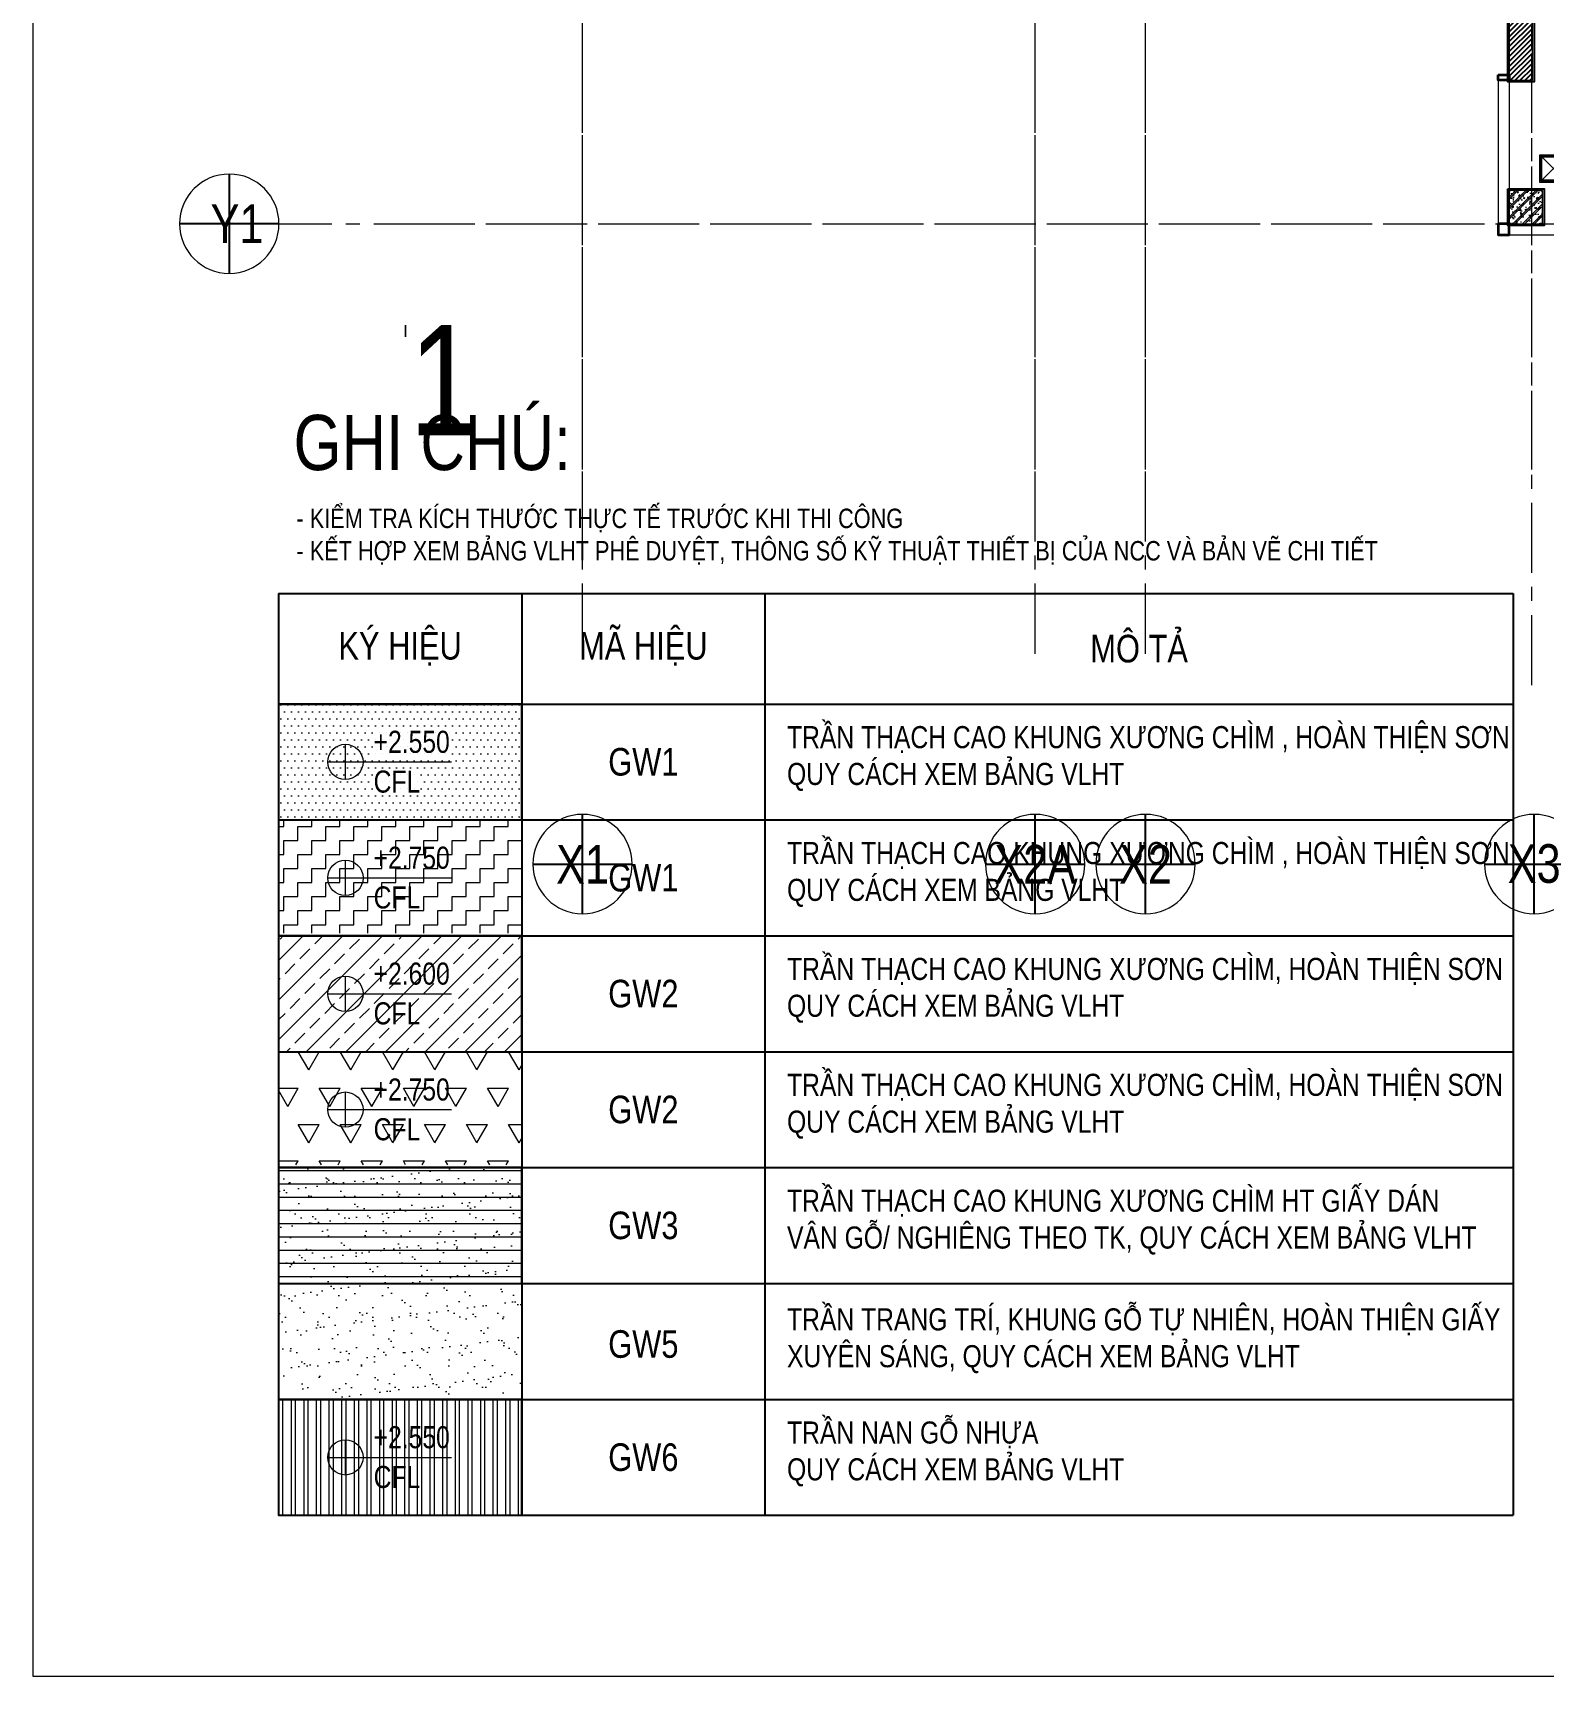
# Model space of a CAD drawing. Header units: millimetres. Extents: x -343543 to 400519, y -115663 to 104219.
# Drawn here: x -267833 to -254144, y -13156 to 1729 of the extents above; entities that cross this region are included whole.
import ezdxf
from ezdxf.enums import TextEntityAlignment as Align
from ezdxf.xclip import XClip

# ---------------------------------------------------------------- set-up
doc = ezdxf.new("R2010")
doc.units = ezdxf.units.MM
doc.header["$XCLIPFRAME"] = 0
doc.linetypes.add('XREF MAT BANG TUONG XAY$0$CENTER', pattern=[50.800000000000004, 31.75, -6.35, 6.35, -6.35])
doc.layers.get('0').update_dxf_attribs({"color": 231, "lineweight": 0})
doc.layers.get('DefPoints').update_dxf_attribs({"color": 191})
for name, color, linetype, lineweight in [('A-CLNG', 157, 'Continuous', 25), ('A-FLOR-PRTN', 161, 'Continuous', 9), ('A-PATT', 252, 'Continuous', 9), ('A-SYMBOLS', 10, 'Continuous', 13), ('fix lighting', 2, 'Continuous', 5), ('XREF MAT BANG TUONG XAY$0$00.xref_IKIGAI_Truc$0$A-SYMBOLS', 8, 'Continuous', 13), ('XREF MAT BANG TUONG XAY$0$01.Xref _MB T1$0$A-DOOR', 8, 'Continuous', 9), ('XREF MAT BANG TUONG XAY$0$01.Xref _MB T1$0$A-TEXT', 8, 'Continuous', 25), ('XREF MAT BANG TUONG XAY$0$01.Xref _MB T1$0$A-WALL', 8, 'Continuous', 35), ('XREF MAT BANG TUONG XAY$0$A-GRID', 8, 'XREF MAT BANG TUONG XAY$0$CENTER', 15), ('XREF MAT BANG TUONG XAY$0$A-WALL-INT', 8, 'Continuous', 9), ('XREF MAT BANG TUONG XAY$0$xref_IKIGAI_Cot$0$A-FNSH', 8, 'Continuous', 9), ('XREF MAT BANG TUONG XAY$0$xref_IKIGAI_Cot$0$A-PATT', 8, 'Continuous', 5)]:
    doc.layers.add(name, color=color, linetype=linetype, lineweight=lineweight)
for name, color, linetype in [('A-TEXT', 255, 'Continuous'), ('XREF MAT BANG TUONG XAY$0$A-FNSH', 8, 'Continuous'), ('XREF MAT BANG TUONG XAY$0$A-FURN', 8, 'Continuous'), ('XREF MAT BANG TUONG XAY$0$A-PATT', 8, 'Continuous')]:
    doc.layers.add(name, color=color, linetype=linetype)
doc.styles.add('VTK _ Arial_2.5 mm', font='arial.ttf', dxfattribs={"width": 0.8, "height": 2.5})
doc.styles.add('VTK_Arial', font='arial.ttf', dxfattribs={"width": 0.8})
doc.styles.add('XREF MAT BANG TUONG XAY$0$00.xref_IKIGAI_Truc$0$VTK_Arial_3.5 mm', font='arial.ttf', dxfattribs={"width": 0.8, "height": 3.5})
doc.styles.add('XREF MAT BANG TUONG XAY$0$xref_IKIGAI_Cot$0$Dce_Text', font='arial.ttf', dxfattribs={"width": 0.8})

# ---------------------------------------------------------------- blocks, each defined once
blk = doc.blocks.new('*U131')
at = {"color": 8}
blk.add_circle((0, 0), 4.5, dxfattribs=at)
at = {"layer": 'DefPoints', "color": 8}
for p, q in [((2.755455298081545e-16, 4.5), (-8.266365894244633e-16, -4.5)), ((-4.5, 5.51091059616309e-16), (4.5, -1.102182119232618e-15))]:
    blk.add_line(p, q, dxfattribs=at)
at = {"color": 8, "style": 'XREF MAT BANG TUONG XAY$0$00.xref_IKIGAI_Truc$0$VTK_Arial_3.5 mm', "width": 0.8}
blk.add_attdef('X12', text='', height=3.5, dxfattribs=at).set_placement((0, 0), align=Align.MIDDLE_CENTER)
blk = doc.blocks.new('XREF MAT BANG TUONG XAY$0$00.xref_IKIGAI_Truc')
at = {"layer": 'XREF MAT BANG TUONG XAY$0$A-GRID', "color": 8, "ltscale": 20}
for points in [[(0, -3895.000007497932), (0, 22924.43548412589)], [(5100, -3895.000007497932), (5100, 22924.43548412589)], [(8600.000000000018, -4179.127106253174), (8600.000000000018, 22924.4354841252)], [(4100, -3895.000007497932), (4100, 10635.40719643389)], [(-2907.525181142613, 0), (42750.0013740146, 0)]]:
    blk.add_lwpolyline(points, dxfattribs=at)
at = {"layer": 'XREF MAT BANG TUONG XAY$0$00.xref_IKIGAI_Truc$0$A-SYMBOLS', "color": 8}
ref = blk.add_blockref('*U131', (-3199.999999997381, 0), dxfattribs=dict(at, xscale=-100, yscale=100, zscale=100))
ref.add_attrib('X12', 'Y1', dxfattribs={"layer": '0', "height": 350, "style": 'XREF MAT BANG TUONG XAY$0$00.xref_IKIGAI_Truc$0$VTK_Arial_3.5 mm', "width": 0.8}).set_placement((-3129.331514322075, 5.684341886080801e-14), align=Align.MIDDLE_CENTER)
ref = blk.add_blockref('*U131', (0, -5800), dxfattribs=dict(at, xscale=-100, yscale=100, zscale=100, rotation=180))
ref.add_attrib('X12', 'X1', dxfattribs={"layer": '0', "height": 350, "style": 'XREF MAT BANG TUONG XAY$0$00.xref_IKIGAI_Truc$0$VTK_Arial_3.5 mm', "width": 0.8}).set_placement((-5.684341886080801e-14, -5801.432469304229), align=Align.MIDDLE_CENTER)
ref = blk.add_blockref('*U131', (4100, -5800), dxfattribs=dict(at, xscale=-100, yscale=100, zscale=100, rotation=180))
ref.add_attrib('X12', 'X2A', dxfattribs={"layer": '0', "height": 350, "style": 'XREF MAT BANG TUONG XAY$0$00.xref_IKIGAI_Truc$0$VTK_Arial_3.5 mm', "width": 0.8}).set_placement((4100, -5801.432469304229), align=Align.MIDDLE_CENTER)
ref = blk.add_blockref('*U131', (5100, -5800), dxfattribs=dict(at, xscale=-100, yscale=100, zscale=100, rotation=180))
ref.add_attrib('X12', 'X2', dxfattribs={"layer": '0', "height": 350, "style": 'XREF MAT BANG TUONG XAY$0$00.xref_IKIGAI_Truc$0$VTK_Arial_3.5 mm', "width": 0.8}).set_placement((5100, -5801.432469304229), align=Align.MIDDLE_CENTER)
ref = blk.add_blockref('*U131', (8620.211447095906, -5800.000000000001), dxfattribs=dict(at, xscale=-100, yscale=100, zscale=100, rotation=180))
ref.add_attrib('X12', 'X3', dxfattribs={"layer": '0', "height": 350, "style": 'XREF MAT BANG TUONG XAY$0$00.xref_IKIGAI_Truc$0$VTK_Arial_3.5 mm', "width": 0.8}).set_placement((8620.211447095906, -5795.225102319237), align=Align.MIDDLE_CENTER)
blk = doc.blocks.new('*U235')
at = {"layer": 'XREF MAT BANG TUONG XAY$0$A-PATT'}
h = blk.add_hatch(dxfattribs=at)
h.set_pattern_fill('ANSI31', color=8, scale=10)
h.set_pattern_definition([(45, (37146.78963115097, -11293.56439682681), (-22.45064030267288, 22.45064030267288), [])])
h.paths.add_polyline_path([(-38.69831128977239, 47.5), (1661.301681908912, 47.5), (1661.301681908912, -162.5), (-38.69831128977239, -162.5)])
at = {"layer": 'XREF MAT BANG TUONG XAY$0$A-WALL-INT', "color": 8}
blk.add_lwpolyline([(-38.69831128977239, 47.5), (1661.301681908912, 47.5), (1661.301681908912, -162.5), (-38.69831128977239, -162.5)], close=True, dxfattribs=at)
blk = doc.blocks.new('XREF MAT BANG TUONG XAY$0$01.Xref _MB T1$0$Phong tam')
at = {"layer": 'XREF MAT BANG TUONG XAY$0$A-FURN', "color": 8, "xscale": -1, "rotation": 270}
blk.add_blockref('*U235', (-47.50000321818516, -1661.301688698504), dxfattribs=at)
blk = doc.blocks.new('XREF MAT BANG TUONG XAY$0$xref_IKIGAI_Cot')
at = {"layer": 'XREF MAT BANG TUONG XAY$0$xref_IKIGAI_Cot$0$A-PATT'}
h = blk.add_hatch(dxfattribs=at)
h.set_pattern_fill('BT-01', color=8, scale=15, pattern_type=2)
h.set_pattern_definition([(49.99999999999999, (8475, 80.00243927907354), (107.589027390113, -9.412820247389266), [11.25, -123.75]), (355, (8475, 80.00243927907354), (-20.81270004195, 112.8288200550018), [9, -99]), (100.4514, (8483.965752, 79.21803827907354), (86.77640725710323, 103.415931309143), [9.5610285, -105.1713168]), (46.18420000000001, (8475, 110.0024392790735), (160.0861572938467, -24.82785214935271), [16.875, -185.625]), (96.6356, (8488.34051175, 107.9334432290735), (140.1994058323055, 146.1176806350663), [14.3415432, -157.75695]), (351.1842, (8475, 110.0024392790735), (140.1992917700441, 146.1177901387987), [13.5, -148.5]), (21, (8490, 102.5024392790735), (89.53605781776925, -60.39283359980082), [11.25, -123.75]), (326.0000000000001, (8490, 102.5024392790735), (36.49729978823726, 108.772506757028), [9, -99]), (71.4514, (8497.46133495, 97.46969837907358), (126.0333942872235, 48.37957450649286), [9.5610285, -105.1713168]), (37.50000000000001, (8475, 80.00243927907354), (1.8239782975936, 49.93407807469672), [0, -97.8, 0, -100.5, 0, -99.375]), (7.499999999999999, (8475, 80.00243927907354), (39.46043061632229, 59.16175678235403), [0, -57.3, 0, -95.55, 0, -37.875]), (327.5, (8441.55, 80.00243927907354), (80.07336542586135, -3.383230760156963), [0, -37.5, 0, -117, 0, -155.25]), (317.5, (8426.55, 80.00243927907354), (87.47792540135794, 15.01574734984766), [0, -48.75, 0, -77.69999999999999, 0, -110.25]), (45, (8475, 80.00243927907354), (-45.07805730064241, 45.07805730064241), []), (45, (8475, 98.37743927907354), (-45.07805730064241, 45.07805730064241), [])])
h.paths.add_polyline_path([(8395, 0.00243927907285979), (8695, 0.002439279073541911), (8695, 300.0024392790735), (8395, 300.0024392790729)])
at = {"layer": 'XREF MAT BANG TUONG XAY$0$A-GRID', "color": 8, "ltscale": 20}
for points in [[(0, -3895.000007497932), (0, 22924.43548412589)], [(5100, -3895.000007497932), (5100, 22924.43548412589)], [(8600.000000000018, -4179.127106253174), (8600.000000000018, 22924.4354841252)], [(4100, -3895.000007497932), (4100, 10635.40719643389)], [(-2907.525181142613, 0), (42750.0013740146, 0)]]:
    blk.add_lwpolyline(points, dxfattribs=at)
at = {"layer": 'XREF MAT BANG TUONG XAY$0$xref_IKIGAI_Cot$0$A-FNSH', "color": 8, "elevation": 2.819613635020082e-10}
blk.add_lwpolyline([(8395, 0.00243927907285979), (8695, 0.002439279073541911), (8695, 300.0024392790735), (8395, 300.0024392790729)], close=True, dxfattribs=at)
at = {"layer": 'DefPoints', "color": 8, "style": 'XREF MAT BANG TUONG XAY$0$xref_IKIGAI_Cot$0$Dce_Text', "width": 0.8}
blk.add_text('T1', height=1000, dxfattribs=at).set_placement((-1600.121449421567, -1416.482338957489), align=Align.MIDDLE_CENTER)
blk = doc.blocks.new('01.Xref _MB T1')
at = {"color": 8}
blk.add_lwpolyline([(39999.98286495637, 2999.999971648669), (40000.00011983114, 19400.00000088175), (-0.0001133780606323853, 19399.99891031675), (0.000109863918623887, 2999.999971648669), (8394.990727505367, 2999.999903546392), (8394.990727505367, -99.99995756214776), (31605.0109035246, -99.99952292154558), (31605.0109035246, 3000.000348937985)], close=True, dxfattribs=at)
at = {"layer": 'XREF MAT BANG TUONG XAY$0$01.Xref _MB T1$0$A-DOOR', "color": 8, "transparency": 33554687}
for points in [[(8294.990726998953, 1349.999989249009), (8294.990726827124, -99.99988932421184), (19999.99988919019, -99.99999983023736)], [(8394.990727549128, 1349.999989249009), (8394.990726827124, 0.0001106757881643716), (19999.99988919019, 1.697626430541277e-07)]]:
    blk.add_lwpolyline(points, dxfattribs=at)
at = {"layer": 'XREF MAT BANG TUONG XAY$0$01.Xref _MB T1$0$A-WALL', "color": 8}
for points in [[(8294.990726998953, 1349.999989249009), (8394.990726998953, 1349.999989249009), (8394.990726998953, 1299.999989249009), (8294.990726998953, 1299.999989249009)], [(8394.990726827124, 0.0001106757881643716), (8294.990726827124, 0.0001106757881643716), (8294.990726827124, -99.99988932421184), (8394.990726827124, -99.99988932421184)]]:
    blk.add_lwpolyline(points, close=True, dxfattribs=at)
at = {"layer": 'XREF MAT BANG TUONG XAY$0$A-FNSH', "color": 8}
blk.add_lwpolyline([(8379.990726827127, 315.0024285280779), (8709.990726827127, 315.0024285280779), (8709.990726827127, -14.99757147191849), (8379.990726827127, -14.99757147191849)], close=True, dxfattribs=at)
at = {"color": 8}
blk.add_blockref('XREF MAT BANG TUONG XAY$0$00.xref_IKIGAI_Truc', (0.000109863918623887, 0), dxfattribs=at)
at = {"layer": 'XREF MAT BANG TUONG XAY$0$01.Xref _MB T1$0$A-TEXT', "color": 8}
blk.add_blockref('XREF MAT BANG TUONG XAY$0$01.Xref _MB T1$0$Phong tam', (8605.000114851944, 2999.999989189255), dxfattribs=at)
at = {"color": 8}
blk.add_lwpolyline([(-4979.15313814352, -13156.18578333045), (44420.84686185648, -13156.18578333045), (44420.84686185648, 26843.81421666955), (-4979.15313814352, 26843.81421666955)], close=True, dxfattribs=at)
at = {"layer": 'XREF MAT BANG TUONG XAY$0$A-FNSH', "color": 8}
blk.add_lwpolyline([(14224.99083489596, 5984.999989252437), (8959.99072531081, 5984.999988048356), (8959.990725310818, 5884.999987105228), (8620.000112851703, 5884.999987188643), (8620.000111629779, 1284.999989197549), (8379.99071893609, 1284.999989252436), (8379.991632727491, 2985.000304539011), (-15.00949560948357, 2984.99996028257), (-14.99971392287989, 4414.999982515328), (2365.000586729344, 4415.000015141835), (2365.000588442788, 4290.009599311321), (109.9906023516451, 4290.009490519547), (109.9906019687478, 3414.999971610228), (314.9999888980674, 3414.999971651798), (315.0002146374754, 3109.999980802448), (3934.98135993092, 3109.999980802448), (3934.979985880505, 9974.999761473204), (414.9999537233525, 9974.99999909619), (414.9999537233452, 9785.00020688083), (109.99053494291, 9785.000206856816), (109.9912801026221, 5504.999887541038)], dxfattribs=at)
at = {"color": 8}
ref = blk.add_blockref('XREF MAT BANG TUONG XAY$0$xref_IKIGAI_Cot', (-0.009273172880057245, -1.075099498848431e-05), dxfattribs=at)
XClip(ref).set_block_clipping_path([(-1610.3425959282936, -2225.6693134198044), (41829.12952086335, 21555.881957526355)])
blk = doc.blocks.new('LT6')
blk.add_lwpolyline([(-105, -105), (105, -105), (105, 105), (-105, 105)], close=True)
blk.add_lwpolyline([(-105, 105), (105, -105), (105, 105), (-105, -105)])
at = {"layer": 'A-PATT'}
for points in [[(-125, -125), (125, -125), (125, 125), (-125, 125)], [(-115, -115), (115, -115), (115, 115), (-115, 115)]]:
    blk.add_lwpolyline(points, close=True, dxfattribs=at)
blk = doc.blocks.new('DenSanTuongT1Ikigai')
at = {"layer": 'fix lighting', "xscale": -1}
blk.add_blockref('LT6', (8795.031691816292, 500.002439279072), dxfattribs=at)
blk = doc.blocks.new('*U1475')
blk.add_line((-2, 0), (12, 0))
blk.add_lwpolyline([(0, -2.000000000349246), (6.123233995736766e-16, 2)])
at = {"layer": 'A-SYMBOLS'}
blk.add_circle((0, 0), 2, dxfattribs=at)
at = {"color": 7, "style": 'VTK _ Arial_2.5 mm', "width": 0.8, "flags": 4}
blk.add_attdef('FINISHFLOORLEVEL', text='', height=2.5, dxfattribs=at).set_placement((3.2, 3.532401091405184), align=Align.TOP_LEFT)
blk.add_attdef('NAMEOFLEVEL', (3.2, -3.467598908594816), '', height=2.5, dxfattribs=at)

msp = doc.modelspace()

# ---------------------------------------------------------------- block references
at = {"layer": 'A-SYMBOLS'}
msp.add_blockref('01.Xref _MB T1', (-262854.0247017712, 2.91038304567337e-11), dxfattribs=at)

# ---------------------------------------------------------------- next in the draw order: hatches: boundary and pattern name
at = {"layer": 'A-PATT'}
h = msp.add_hatch(dxfattribs=at)
h.set_pattern_fill('DOTS', color=256, scale=40)
h.set_pattern_definition([(0, (-271206.3589937123, 13232.5099887551), (31.75, 63.5), [0, -63.5])])
h.paths.add_polyline_path([(-263405.0124349786, -4350.383570458544), (-265608.5347206122, -4350.383570458544), (-265608.5347206122, -5400.224407202506), (-263405.0124349786, -5400.224407202506)])
h = msp.add_hatch(dxfattribs=at)
h.set_pattern_fill('ZIGZAG', color=256, scale=40, double=1)
h.set_pattern_definition([(0, (-268608.5349648037, -12699.2695627958), (127, 127), [127, -127]), (90, (-268481.5349648037, -12699.2695627958), (-127, 127), [127, -127])])
h.paths.add_polyline_path([(-265608.5347206122, -6425.144825574505), (-263405.0124349786, -6425.144825574505), (-263405.0124349786, -5400.224407202521), (-265608.5347206122, -5400.224407202521)])
h = msp.add_hatch(dxfattribs=at)
h.set_pattern_fill('ANSI33', color=256, scale=40, double=1)
h.set_pattern_definition([(45, (-271206.3589937123, 13232.50998875512), (-179.6051224213831, 179.6051224213831), []), (45, (-271026.7537937123, 13232.50998875512), (-179.6051224213831, 179.6051224213831), [127, -63.50000000000001])])
h.paths.add_polyline_path([(-263405.0124349786, -6450.06524394649), (-265608.5347206122, -6450.06524394649), (-265608.5347206122, -7499.90608069046), (-263405.0124349786, -7499.90608069046)])
h = msp.add_hatch(dxfattribs=at)
h.set_pattern_fill('TRIANG', color=256, scale=40, double=1)
h.set_pattern_definition([(59.99999999999999, (-280193.4935202817, -11624.50830767985), (-190.4999996311847, 329.9556786289356), [190.5000000000001, -190.5000000000001]), (120, (-280193.4935202817, -11624.50830767985), (-380.9999996311848, 2.129356602154076e-07), [190.4999999999991, -190.4999999999991]), (0, (-280288.7435202817, -11459.53046847184), (190.5, 329.955678416), [190.5, -190.5])])
h.paths.add_polyline_path([(-265608.5347206122, -8524.826499062445), (-263405.0124349786, -8524.826499062445), (-263405.0124349786, -7499.90608069046), (-265608.5347206122, -7499.90608069046)])
h = msp.add_hatch(dxfattribs=at)
h.set_pattern_fill('_USER', color=256, scale=120, pattern_type=0)
h.set_pattern_definition([(0, (-271206.3589937123, 7983.305805035241), (0, 120), [])])
h.paths.add_polyline_path([(-263405.0124349786, -8549.74691743443), (-265608.5347206122, -8549.74691743443), (-265608.5347206122, -9599.5877541784), (-263405.0124349786, -9599.5877541784)])
h = msp.add_hatch(dxfattribs=at)
h.set_pattern_fill('AR-SAND', color=256, scale=5)
h.set_pattern_definition([(37.50000000000001, (-268508.5349648037, -13749.11039953979), (-8.000156479920228, 244.7066186646712), [0, -193.04, 0, -215.9, 0, -206.375]), (7.499999999999999, (-268508.5349648037, -13749.11039953979), (224.7616415690013, 358.4125502841771), [0, -104.14, 0, -173.99, 0, -66.67500000000001]), (327.5, (-268664.7449648037, -13749.11039953979), (395.496185120729, 0.718592339272881), [0, -63.50000000000001, 0, -228.6, 0, -298.45]), (317.5, (-268664.7449648037, -13749.11039953979), (381.7782262361486, 111.4646616286082), [0, -31.75, 0, -149.86, 0, -171.45])])
h.paths.add_polyline_path([(-263405.0124349786, -8549.74691743443), (-265608.5347206122, -8549.74691743443), (-265608.5347206122, -9599.5877541784), (-263405.0124349786, -9599.5877541784)])
h = msp.add_hatch(dxfattribs=at)
h.set_pattern_fill('AR-SAND', color=256, scale=5, double=1)
h.set_pattern_definition([(37.50000000000001, (-280193.4935202817, -16898.6329097717), (-8.000156479920228, 244.7066186646712), [0, -193.04, 0, -215.9, 0, -206.375]), (7.499999999999999, (-280193.4935202817, -16898.6329097717), (224.7616415690013, 358.4125502841771), [0, -104.14, 0, -173.99, 0, -66.67500000000001]), (327.5, (-280349.7035202818, -16898.6329097717), (395.496185120729, 0.718592339272881), [0, -63.50000000000001, 0, -228.6, 0, -298.45]), (317.5, (-280349.7035202818, -16898.6329097717), (381.7782262361486, 111.4646616286082), [0, -31.75, 0, -149.86, 0, -171.45])])
h.paths.add_polyline_path([(-265608.5347206122, -10649.42859092238), (-263405.0124349786, -10649.42859092238), (-263405.0124349786, -9599.587754178414), (-265608.5347206122, -9599.587754178414)])
h = msp.add_hatch(dxfattribs=at)
h.set_pattern_fill('ANSI32', color=256, scale=12, angle=45)
h.set_pattern_definition([(90, (-271206.3589937123, 7983.305805035248), (-114.3, 0), []), (90, (-271168.2589772554, 8021.405821492153), (-114.3, 0), [])])
h.paths.add_polyline_path([(-263405.0124349786, -10649.42859092237), (-265608.5347206122, -10649.42859092237), (-265608.5347206122, -11699.26942766635), (-263405.0124349786, -11699.26942766635)])

# ---------------------------------------------------------------- next in the draw order: linework, layer by layer
at = {"layer": 'A-CLNG'}
for points in [[(-263405.0124349786, -4350.383570458544), (-265608.5347206122, -4350.383570458544), (-265608.5347206122, -5400.224407202506), (-263405.0124349786, -5400.224407202506)], [(-263405.0124349786, -6450.06524394649), (-265608.5347206122, -6450.06524394649), (-265608.5347206122, -7499.90608069046), (-263405.0124349786, -7499.90608069046)], [(-263405.0124349786, -8549.74691743443), (-265608.5347206122, -8549.74691743443), (-265608.5347206122, -9599.5877541784), (-263405.0124349786, -9599.5877541784)], [(-263405.0124349786, -10649.42859092237), (-265608.5347206122, -10649.42859092237), (-265608.5347206122, -11699.26942766635), (-263405.0124349786, -11699.26942766635)]]:
    msp.add_lwpolyline(points, close=True, dxfattribs=at)
at = {"layer": 'A-TEXT'}
for p, q in [((-265608.5347206122, -3350.383570458536), (-254423.5761651342, -3350.383570458536)), ((-265608.5347206122, -3350.383570458536), (-265608.5347206122, -11699.26942766635)), ((-263405.0124349786, -3350.383570458536), (-263405.0124349786, -11699.26942766635)), ((-261201.490149345, -3350.383570458536), (-261201.490149345, -11699.26942766635)), ((-254423.5761651342, -3350.383570458536), (-254423.5761651342, -11699.26942766635)), ((-265608.5347206122, -4350.383570458536), (-254423.5761651342, -4350.383570458536)), ((-265608.5347206122, -5400.224407202506), (-254423.5761651342, -5400.224407202506)), ((-265608.5347206122, -6450.06524394649), (-254423.5761651342, -6450.06524394649)), ((-265608.5347206122, -7499.90608069046), (-254423.5761651342, -7499.90608069046)), ((-265608.5347206122, -8549.74691743443), (-254423.5761651342, -8549.74691743443)), ((-265608.5347206122, -9599.587754178414), (-254423.5761651342, -9599.587754178414)), ((-265608.5347206122, -10649.42859092238), (-254423.5761651342, -10649.42859092238)), ((-265608.5347206122, -11699.26942766635), (-254423.5761651342, -11699.26942766635))]:
    msp.add_line(p, q, dxfattribs=at)

# ---------------------------------------------------------------- next in the draw order: block references
at = {"layer": 'A-FLOR-PRTN'}
msp.add_blockref('DenSanTuongT1Ikigai', (-262854.0245919073, -2.150196041839081e-05), dxfattribs=at)
at = {"layer": 'A-SYMBOLS'}
ref = msp.add_blockref('*U1475', (-265002.4688357044, -4875.303988816551), dxfattribs=dict(at, xscale=80, yscale=80, zscale=80))
ref.add_attrib('FINISHFLOORLEVEL', '+2.550', dxfattribs={"layer": '0', "color": 7, "height": 200, "style": 'VTK _ Arial_2.5 mm', "width": 0.8}).set_placement((-264746.4688357044, -4592.711901504139), align=Align.TOP_LEFT)
ref.add_attrib('NAMEOFLEVEL', 'CFL', (-264746.4688357044, -5152.711901504139), dxfattribs={"layer": '0', "color": 7, "height": 200, "style": 'VTK _ Arial_2.5 mm', "width": 0.8})
ref = msp.add_blockref('*U1475', (-265002.4688357044, -5925.144825560536), dxfattribs=dict(at, xscale=80, yscale=80, zscale=80))
ref.add_attrib('FINISHFLOORLEVEL', '+2.750', dxfattribs={"layer": '0', "color": 7, "height": 200, "style": 'VTK _ Arial_2.5 mm', "width": 0.8}).set_placement((-264746.4688357044, -5642.552738248123), align=Align.TOP_LEFT)
ref.add_attrib('NAMEOFLEVEL', 'CFL', (-264746.4688357044, -6202.552738248123), dxfattribs={"layer": '0', "color": 7, "height": 200, "style": 'VTK _ Arial_2.5 mm', "width": 0.8})
ref = msp.add_blockref('*U1475', (-265002.4688357044, -6974.985662304505), dxfattribs=dict(at, xscale=80, yscale=80, zscale=80))
ref.add_attrib('FINISHFLOORLEVEL', '+2.600', dxfattribs={"layer": '0', "color": 7, "height": 200, "style": 'VTK _ Arial_2.5 mm', "width": 0.8}).set_placement((-264746.4688357044, -6692.393574992093), align=Align.TOP_LEFT)
ref.add_attrib('NAMEOFLEVEL', 'CFL', (-264746.4688357044, -7252.393574992093), dxfattribs={"layer": '0', "color": 7, "height": 200, "style": 'VTK _ Arial_2.5 mm', "width": 0.8})
ref = msp.add_blockref('*U1475', (-265002.4688357044, -8024.826499048475), dxfattribs=dict(at, xscale=80, yscale=80, zscale=80))
ref.add_attrib('FINISHFLOORLEVEL', '+2.750', dxfattribs={"layer": '0', "color": 7, "height": 200, "style": 'VTK _ Arial_2.5 mm', "width": 0.8}).set_placement((-264746.4688357044, -7742.234411736063), align=Align.TOP_LEFT)
ref.add_attrib('NAMEOFLEVEL', 'CFL', (-264746.4688357044, -8302.234411736063), dxfattribs={"layer": '0', "color": 7, "height": 200, "style": 'VTK _ Arial_2.5 mm', "width": 0.8})
ref = msp.add_blockref('*U1475', (-265002.4688357044, -11174.34900928038), dxfattribs=dict(at, xscale=80, yscale=80, zscale=80))
ref.add_attrib('FINISHFLOORLEVEL', '+2.550', dxfattribs={"layer": '0', "color": 7, "height": 200, "style": 'VTK _ Arial_2.5 mm', "width": 0.8}).set_placement((-264746.4688357044, -10891.75692196797), align=Align.TOP_LEFT)
ref.add_attrib('NAMEOFLEVEL', 'CFL', (-264746.4688357044, -11451.75692196797), dxfattribs={"layer": '0', "color": 7, "height": 200, "style": 'VTK _ Arial_2.5 mm', "width": 0.8})

# ---------------------------------------------------------------- next in the draw order: texts
at = {"layer": 'A-TEXT', "style": 'VTK_Arial'}
for s, insert, char_height, width, attachment_point in [('GHI CHÚ:', (-264214.6308425866, -1985.138141366784), 500, 4257.015516445881, 5), ('KÝ HIỆU', (-264506.7735777953, -3850.383570458536), 250, 1803.522285633575, 5), ('MÃ HIỆU', (-262303.2512921618, -3850.383570458536), 250, 1803.522285633575, 5), ('MÔ TẢ', (-257812.5331572396, -3850.383570458536), 250, 6377.913984210821, 5), ('TRẦN THẠCH CAO KHUNG XƯƠNG CHÌM , HOÀN THIỆN SƠN\\PQUY CÁCH XEM BẢNG VLHT', (-261001.490149345, -4550.383570458536), 200, 6669.923070709186, 1), ('GW1', (-262303.2512921618, -4875.303988830521), 250, 1803.522285633575, 5), ('TRẦN THẠCH CAO KHUNG XƯƠNG CHÌM , HOÀN THIỆN SƠN\\PQUY CÁCH XEM BẢNG VLHT', (-261001.490149345, -5600.224407202506), 200, 6669.923070709186, 1), ('GW1', (-262303.2512921618, -5925.144825574505), 250, 1803.522285633575, 5), ('TRẦN THẠCH CAO KHUNG XƯƠNG CHÌM, HOÀN THIỆN SƠN \\PQUY CÁCH XEM BẢNG VLHT', (-261001.490149345, -6650.065243946476), 200, 6533.95412731966, 1), ('GW2', (-262303.2512921618, -6974.985662318475), 250, 1803.522285633575, 5), ('TRẦN THẠCH CAO KHUNG XƯƠNG CHÌM, HOÀN THIỆN SƠN \\PQUY CÁCH XEM BẢNG VLHT', (-261001.490149345, -7699.90608069046), 200, 6533.95412731966, 1), ('GW2', (-262303.2512921618, -8024.826499062445), 250, 1803.522285633575, 5), ('TRẦN THẠCH CAO KHUNG XƯƠNG CHÌM HT GIẤY DÁN VÂN GỖ/ NGHIÊNG THEO TK, QUY CÁCH XEM BẢNG VLHT', (-261001.490149345, -8749.74691743443), 200, 6377.913984210821, 1), ('GW3', (-262303.2512921618, -9074.667335806414), 250, 1803.522285633575, 5), ('TRẦN TRANG TRÍ, KHUNG GỖ TỰ NHIÊN, HOÀN THIỆN GIẤY XUYÊN SÁNG, QUY CÁCH XEM BẢNG VLHT', (-261001.490149345, -9824.508172550399), 200, 6533.95412731966, 1), ('GW5', (-262303.2512921618, -10149.42859092238), 250, 1803.522285633575, 5), ('TRẦN NAN GỖ NHỰA\\PQUY CÁCH XEM BẢNG VLHT', (-261001.490149345, -10849.42859092237), 200, 6377.913984210821, 1), ('GW6', (-262303.2512921618, -11174.34900929435), 250, 1803.522285633575, 5)]:
    msp.add_mtext(s, dxfattribs=dict(at, insert=insert, char_height=char_height, width=width, attachment_point=attachment_point))
at = {"layer": 'A-TEXT', "insert": (-265445.2377047795, -2834.795889110013), "char_height": 176, "width": 10864.95855547797, "attachment_point": 4}
msp.add_mtext('{\\fArial|b0|i0|c0|p34;\\W0.8;- KIỂM TRA KÍCH THƯỚC THỰC TẾ TRƯỚC KHI THI CÔNG\\P- KẾT HỢP XEM BẢNG VLHT PHÊ DUYỆT, THÔNG SỐ KỸ THUẬT THIẾT BỊ CỦA NCC VÀ BẢN VẼ CHI TIẾT}', dxfattribs=at)

doc.saveas('drawing.dxf')
